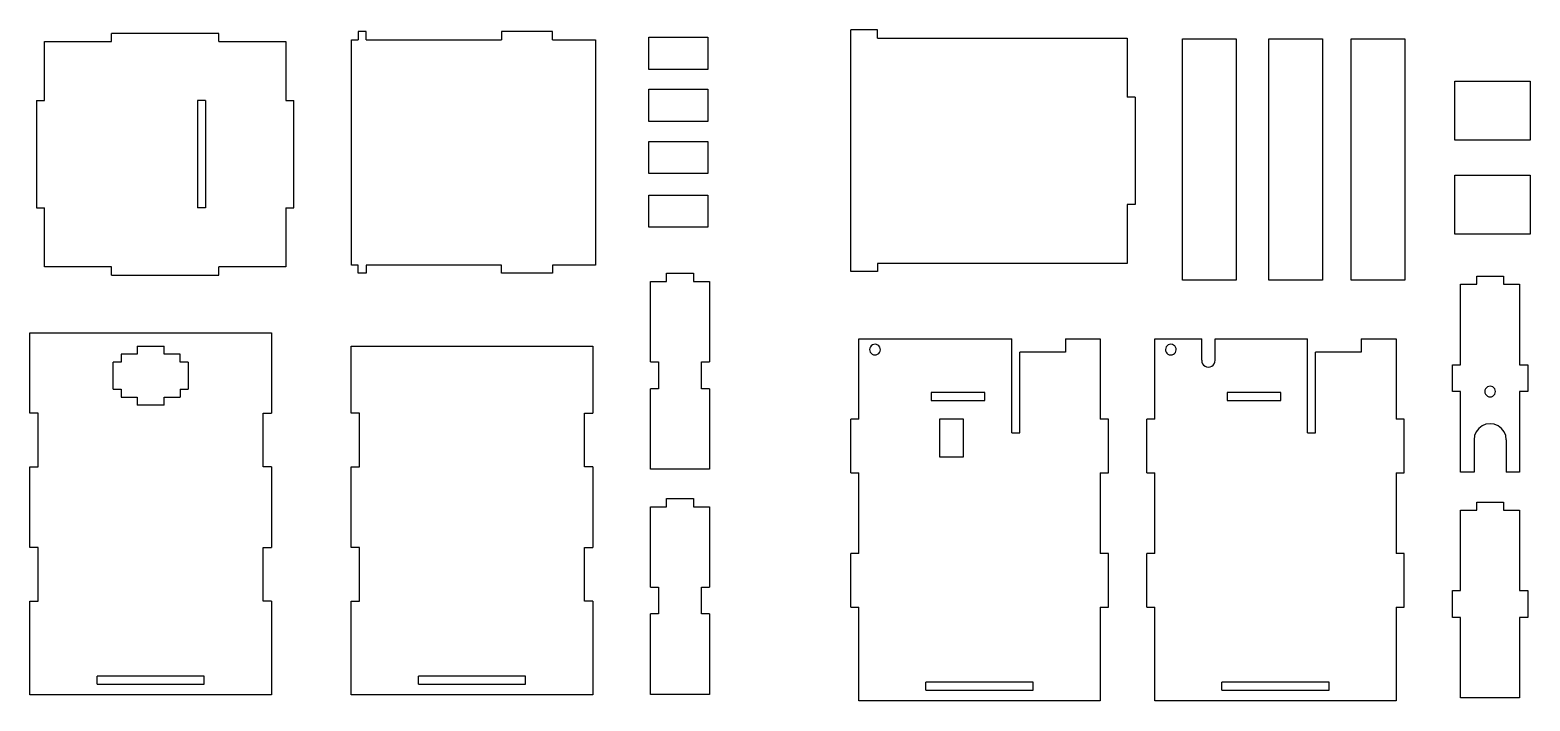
# Model space of a CAD drawing. Extents: x -469 to 90, y -222 to 28.
import ezdxf

# ---------------------------------------------------------------- set-up
doc = ezdxf.new("R2010")
doc.units = 0
doc.layers.get('0').update_dxf_attribs({"linetype": 'CONTINUOUS'})

msp = doc.modelspace()

# ---------------------------------------------------------------- linework, layer by layer
for p, q in [((-162.75, -61.92), (-162.75, 28.08)), ((-152.75, 28.08), (-162.75, 28.08)), ((-152.75, 25.08), (-152.75, 28.08)), ((-463.38, 23.74), (-438.38, 23.74)), ((-463.38, 1.74), (-463.38, 23.74)), ((-398.38, 26.74), (-438.38, 26.74)), ((-438.38, 23.74), (-438.38, 26.74)), ((-398.38, 23.74), (-398.38, 26.74)), ((-398.38, 23.74), (-373.38, 23.74)), ((-373.38, 23.74), (-373.38, 1.74)), ((-348.93, -59.54), (-348.93, 24.46)), ((-348.93, 24.46), (-346.43, 24.46)), ((-346.43, 27.46), (-346.43, 24.46)), ((-343.43, 27.46), (-346.43, 27.46)), ((-343.43, 24.46), (-343.43, 27.46)), ((-343.43, 24.46), (-292.93, 24.46)), ((-292.93, 27.46), (-292.93, 24.46)), ((-273.93, 27.46), (-292.93, 27.46)), ((-273.93, 24.46), (-273.93, 27.46)), ((-273.93, 24.46), (-257.93, 24.46)), ((-257.93, 24.46), (-257.93, -59.54)), ((-238.05, 25.38), (-216.05, 25.38)), ((-238.05, 13.38), (-238.05, 25.38)), ((-216.05, 25.38), (-216.05, 13.38)), ((-152.75, 25.08), (-59.76, 25.08)), ((-59.76, 25.08), (-59.76, 3.08)), ((-39.11, 24.82), (-19.11, 24.82)), ((-39.11, -65.18), (-39.11, 24.82)), ((-19.11, 24.82), (-19.11, -65.18)), ((-6.91, 24.82), (13.09, 24.82)), ((-6.91, -65.18), (-6.91, 24.82)), ((13.09, 24.82), (13.09, -65.18)), ((23.79, -65.18), (23.79, 24.82)), ((23.79, 24.82), (43.79, 24.82)), ((43.79, 24.82), (43.79, -65.18)), ((-216.05, 13.38), (-238.05, 13.38)), ((-238.05, -6.03), (-238.05, 5.97)), ((-238.05, 5.97), (-216.05, 5.97)), ((-216.05, 5.97), (-216.05, -6.03)), ((62.5, -13.03), (62.5, 8.97)), ((62.5, 8.97), (90.5, 8.97)), ((90.5, 8.97), (90.5, -13.03)), ((-466.38, 1.74), (-466.38, -38.26)), ((-466.38, 1.74), (-463.38, 1.74)), ((-406.38, 1.74), (-406.38, -38.26)), ((-403.38, 1.74), (-406.38, 1.74)), ((-403.38, 1.74), (-403.38, -38.26)), ((-373.38, 1.74), (-370.38, 1.74)), ((-370.38, -38.26), (-370.38, 1.74)), ((-56.76, 3.08), (-59.76, 3.08)), ((-56.76, 3.08), (-56.76, -36.92)), ((-216.05, -6.03), (-238.05, -6.03)), ((-238.05, -25.44), (-238.05, -13.44)), ((-238.05, -13.44), (-216.05, -13.44)), ((-216.05, -13.44), (-216.05, -25.44)), ((90.5, -13.03), (62.5, -13.03)), ((-216.05, -25.44), (-238.05, -25.44)), ((62.5, -26.04), (90.5, -26.04)), ((62.5, -48.04), (62.5, -26.04)), ((90.5, -26.04), (90.5, -48.04)), ((-238.05, -33.48), (-216.05, -33.48)), ((-238.05, -45.48), (-238.05, -33.48)), ((-216.05, -33.48), (-216.05, -45.48)), ((-466.38, -38.26), (-463.38, -38.26)), ((-463.38, -60.26), (-463.38, -38.26)), ((-403.38, -38.26), (-406.38, -38.26)), ((-373.38, -38.26), (-370.38, -38.26)), ((-373.38, -38.26), (-373.38, -60.26)), ((-56.76, -36.92), (-59.76, -36.92)), ((-59.76, -36.92), (-59.76, -58.92)), ((-216.05, -45.48), (-238.05, -45.48)), ((90.5, -48.04), (62.5, -48.04)), ((-438.38, -60.26), (-463.38, -60.26)), ((-438.38, -63.26), (-438.38, -60.26)), ((-373.38, -60.26), (-398.38, -60.26)), ((-398.38, -63.26), (-398.38, -60.26)), ((-346.43, -59.54), (-348.93, -59.54)), ((-346.43, -62.54), (-346.43, -59.54)), ((-292.93, -59.54), (-343.43, -59.54)), ((-343.43, -59.54), (-343.43, -62.54)), ((-292.93, -62.54), (-292.93, -59.54)), ((-257.93, -59.54), (-273.93, -59.54)), ((-273.93, -59.54), (-273.93, -62.54)), ((-59.76, -58.92), (-152.75, -58.92)), ((-152.75, -58.92), (-152.75, -61.92)), ((-438.38, -63.26), (-398.38, -63.26)), ((-343.43, -62.54), (-346.43, -62.54)), ((-273.93, -62.54), (-292.93, -62.54)), ((-237.41, -95.63), (-237.41, -65.63)), ((-237.41, -65.63), (-231.41, -65.63)), ((-231.41, -62.63), (-221.41, -62.63)), ((-231.41, -65.63), (-231.41, -62.63)), ((-221.41, -62.63), (-221.41, -65.63)), ((-221.41, -65.63), (-215.41, -65.63)), ((-215.41, -65.63), (-215.41, -95.63)), ((-152.75, -61.92), (-162.75, -61.92)), ((-19.11, -65.18), (-39.11, -65.18)), ((13.09, -65.18), (-6.91, -65.18)), ((43.79, -65.18), (23.79, -65.18)), ((64.64, -96.7), (64.64, -66.7)), ((64.64, -66.7), (70.64, -66.7)), ((70.64, -66.7), (70.64, -63.7)), ((70.64, -63.7), (80.64, -63.7)), ((80.64, -63.7), (80.64, -66.7)), ((80.64, -66.7), (86.64, -66.7)), ((86.64, -66.7), (86.64, -96.7)), ((-468.79, -84.81), (-378.79, -84.81)), ((-468.79, -114.81), (-468.79, -84.81)), ((-378.79, -84.81), (-378.79, -114.81)), ((-159.72, -117.06), (-159.72, -87.06)), ((-159.72, -87.06), (-102.72, -87.06)), ((-154.67, -89.3), (-155.09, -89.6)), ((-154.18, -89.12), (-154.67, -89.3)), ((-153.66, -89.06), (-154.18, -89.12)), ((-153.14, -89.15), (-153.66, -89.06)), ((-152.67, -89.36), (-153.14, -89.15)), ((-152.26, -89.69), (-152.67, -89.36)), ((-102.72, -122.06), (-102.72, -87.06)), ((-82.72, -87.06), (-82.72, -92.06)), ((-82.72, -87.06), (-69.72, -87.06)), ((-69.72, -87.06), (-69.72, -117.06)), ((-49.42, -87.06), (-31.92, -87.06)), ((-49.42, -117.06), (-49.42, -87.06)), ((-44.37, -89.3), (-44.79, -89.6)), ((-43.88, -89.12), (-44.37, -89.3)), ((-43.36, -89.06), (-43.88, -89.12)), ((-42.84, -89.15), (-43.36, -89.06)), ((-42.37, -89.36), (-42.84, -89.15)), ((-41.96, -89.69), (-42.37, -89.36)), ((-31.92, -95.06), (-31.92, -87.06)), ((-26.92, -95.06), (-26.92, -87.06)), ((-26.92, -87.06), (7.58, -87.06)), ((7.58, -122.06), (7.58, -87.06)), ((27.58, -87.06), (27.58, -92.06)), ((27.58, -87.06), (40.58, -87.06)), ((40.58, -87.06), (40.58, -117.06)), ((-428.79, -92.81), (-434.79, -92.81)), ((-434.79, -92.81), (-434.79, -95.81)), ((-428.79, -89.81), (-428.79, -92.81)), ((-428.79, -89.81), (-418.79, -89.81)), ((-418.79, -92.81), (-418.79, -89.81)), ((-412.79, -92.81), (-418.79, -92.81)), ((-412.79, -95.81), (-412.79, -92.81)), ((-348.99, -114.81), (-348.99, -89.81)), ((-348.99, -89.81), (-258.99, -89.81)), ((-258.99, -89.81), (-258.99, -114.81)), ((-155.64, -90.48), (-155.72, -91)), ((-155.72, -91), (-155.67, -91.52)), ((-155.67, -91.52), (-155.48, -92.01)), ((-155.42, -90.01), (-155.64, -90.48)), ((-155.48, -92.01), (-155.18, -92.43)), ((-155.09, -89.6), (-155.42, -90.01)), ((-155.18, -92.43), (-154.78, -92.76)), ((-154.78, -92.76), (-154.3, -92.98)), ((-154.3, -92.98), (-153.78, -93.06)), ((-153.78, -93.06), (-153.26, -93.01)), ((-153.26, -93.01), (-152.78, -92.82)), ((-152.78, -92.82), (-152.35, -92.52)), ((-152.35, -92.52), (-152.02, -92.12)), ((-151.96, -90.12), (-152.26, -89.69)), ((-152.02, -92.12), (-151.81, -91.64)), ((-151.77, -90.6), (-151.96, -90.12)), ((-151.81, -91.64), (-151.72, -91.12)), ((-151.72, -91.12), (-151.77, -90.6)), ((-82.72, -92.06), (-99.72, -92.06)), ((-99.72, -122.06), (-99.72, -92.06)), ((-45.34, -90.48), (-45.42, -91)), ((-45.42, -91), (-45.37, -91.52)), ((-45.37, -91.52), (-45.18, -92.01)), ((-45.12, -90.01), (-45.34, -90.48)), ((-45.18, -92.01), (-44.88, -92.43)), ((-44.79, -89.6), (-45.12, -90.01)), ((-44.88, -92.43), (-44.48, -92.76)), ((-44.48, -92.76), (-44, -92.98)), ((-44, -92.98), (-43.48, -93.06)), ((-43.48, -93.06), (-42.96, -93.01)), ((-42.96, -93.01), (-42.48, -92.82)), ((-42.48, -92.82), (-42.05, -92.52)), ((-42.05, -92.52), (-41.72, -92.12)), ((-41.66, -90.12), (-41.96, -89.69)), ((-41.72, -92.12), (-41.51, -91.64)), ((-41.47, -90.6), (-41.66, -90.12)), ((-41.51, -91.64), (-41.42, -91.12)), ((-41.42, -91.12), (-41.47, -90.6)), ((-31.92, -95.06), (-31.84, -95.71)), ((-27.01, -95.71), (-26.92, -95.06)), ((27.58, -92.06), (10.58, -92.06)), ((10.58, -122.06), (10.58, -92.06)), ((-437.79, -105.81), (-437.79, -95.81)), ((-434.79, -95.81), (-437.79, -95.81)), ((-409.79, -95.81), (-412.79, -95.81)), ((-409.79, -95.81), (-409.79, -105.81)), ((-237.41, -95.63), (-234.41, -95.63)), ((-234.41, -95.63), (-234.41, -105.63)), ((-218.41, -95.63), (-215.41, -95.63)), ((-218.41, -105.63), (-218.41, -95.63)), ((-31.84, -95.71), (-31.59, -96.31)), ((-31.59, -96.31), (-31.19, -96.83)), ((-31.19, -96.83), (-30.67, -97.23)), ((-30.67, -97.23), (-30.07, -97.48)), ((-30.07, -97.48), (-29.42, -97.56)), ((-29.42, -97.56), (-28.77, -97.48)), ((-28.77, -97.48), (-28.17, -97.23)), ((-28.17, -97.23), (-27.65, -96.83)), ((-27.65, -96.83), (-27.26, -96.31)), ((-27.26, -96.31), (-27.01, -95.71)), ((61.64, -96.7), (64.64, -96.7)), ((61.64, -106.7), (61.64, -96.7)), ((86.64, -96.7), (89.64, -96.7)), ((89.64, -96.7), (89.64, -106.7)), ((-437.79, -105.81), (-434.79, -105.81)), ((-434.79, -105.81), (-434.79, -108.81)), ((-412.79, -105.81), (-412.79, -108.81)), ((-412.79, -105.81), (-409.79, -105.81)), ((-237.41, -135.63), (-237.41, -105.63)), ((-234.41, -105.63), (-237.41, -105.63)), ((-215.41, -105.63), (-218.41, -105.63)), ((-215.41, -105.63), (-215.41, -135.63)), ((73.71, -106.18), (73.64, -106.7)), ((73.91, -105.7), (73.71, -106.18)), ((74.22, -105.28), (73.91, -105.7)), ((74.64, -104.96), (74.22, -105.28)), ((75.12, -104.77), (74.64, -104.96)), ((75.64, -104.7), (75.12, -104.77)), ((76.16, -104.77), (75.64, -104.7)), ((76.64, -104.96), (76.16, -104.77)), ((77.05, -105.28), (76.64, -104.96)), ((77.37, -105.7), (77.05, -105.28)), ((77.57, -106.18), (77.37, -105.7)), ((77.64, -106.7), (77.57, -106.18)), ((-434.79, -108.81), (-428.79, -108.81)), ((-428.79, -108.81), (-428.79, -111.81)), ((-418.79, -111.81), (-428.79, -111.81)), ((-418.79, -108.81), (-412.79, -108.81)), ((-418.79, -111.81), (-418.79, -108.81)), ((-132.72, -107.06), (-132.72, -110.06)), ((-112.72, -107.06), (-132.72, -107.06)), ((-132.72, -110.06), (-112.72, -110.06)), ((-112.72, -110.06), (-112.72, -107.06)), ((-22.42, -107.06), (-22.42, -110.06)), ((-2.42, -107.06), (-22.42, -107.06)), ((-22.42, -110.06), (-2.42, -110.06)), ((-2.42, -110.06), (-2.42, -107.06)), ((64.64, -106.7), (61.64, -106.7)), ((64.64, -136.7), (64.64, -106.7)), ((73.64, -106.7), (73.71, -107.21)), ((73.71, -107.21), (73.91, -107.7)), ((73.91, -107.7), (74.22, -108.11)), ((74.22, -108.11), (74.64, -108.43)), ((74.64, -108.43), (75.12, -108.63)), ((75.12, -108.63), (75.64, -108.7)), ((75.64, -108.7), (76.16, -108.63)), ((76.16, -108.63), (76.64, -108.43)), ((76.64, -108.43), (77.05, -108.11)), ((77.05, -108.11), (77.37, -107.7)), ((77.37, -107.7), (77.57, -107.21)), ((77.57, -107.21), (77.64, -106.7)), ((86.64, -106.7), (86.64, -136.7)), ((89.64, -106.7), (86.64, -106.7)), ((-465.79, -114.81), (-468.79, -114.81)), ((-465.79, -134.81), (-465.79, -114.81)), ((-381.79, -114.81), (-378.79, -114.81)), ((-381.79, -134.81), (-381.79, -114.81)), ((-345.99, -114.81), (-348.99, -114.81)), ((-345.99, -134.81), (-345.99, -114.81)), ((-261.99, -134.81), (-261.99, -114.81)), ((-261.99, -114.81), (-258.99, -114.81)), ((-159.72, -117.06), (-162.72, -117.06)), ((-162.72, -137.06), (-162.72, -117.06)), ((-129.72, -117.06), (-129.72, -131.06)), ((-120.72, -117.06), (-129.72, -117.06)), ((-120.72, -131.06), (-120.72, -117.06)), ((-66.72, -117.06), (-69.72, -117.06)), ((-66.72, -137.06), (-66.72, -117.06)), ((-49.42, -117.06), (-52.42, -117.06)), ((-52.42, -137.06), (-52.42, -117.06)), ((43.58, -117.06), (40.58, -117.06)), ((43.58, -137.06), (43.58, -117.06)), ((-102.72, -122.06), (-99.72, -122.06)), ((7.58, -122.06), (10.58, -122.06)), ((70.44, -121.7), (69.84, -123.14)), ((71.39, -120.45), (70.44, -121.7)), ((72.64, -119.5), (71.39, -120.45)), ((74.08, -118.9), (72.64, -119.5)), ((75.64, -118.7), (74.08, -118.9)), ((77.19, -118.9), (75.64, -118.7)), ((78.64, -119.5), (77.19, -118.9)), ((79.88, -120.45), (78.64, -119.5)), ((80.83, -121.7), (79.88, -120.45)), ((81.43, -123.14), (80.83, -121.7)), ((69.84, -123.14), (69.64, -124.7)), ((69.64, -124.7), (69.64, -136.7)), ((81.64, -124.7), (81.43, -123.14)), ((81.64, -124.7), (81.64, -136.7)), ((-129.72, -131.06), (-120.72, -131.06)), ((-468.79, -134.81), (-465.79, -134.81)), ((-468.79, -164.81), (-468.79, -134.81)), ((-378.79, -134.81), (-381.79, -134.81)), ((-378.79, -134.81), (-378.79, -164.81)), ((-348.99, -134.81), (-345.99, -134.81)), ((-348.99, -164.81), (-348.99, -134.81)), ((-258.99, -134.81), (-261.99, -134.81)), ((-258.99, -134.81), (-258.99, -164.81)), ((-215.41, -135.63), (-237.41, -135.63)), ((-162.72, -137.06), (-159.72, -137.06)), ((-159.72, -167.06), (-159.72, -137.06)), ((-69.72, -137.06), (-69.72, -167.06)), ((-69.72, -137.06), (-66.72, -137.06)), ((-52.42, -137.06), (-49.42, -137.06)), ((-49.42, -167.06), (-49.42, -137.06)), ((40.58, -137.06), (40.58, -167.06)), ((40.58, -137.06), (43.58, -137.06)), ((69.64, -136.7), (64.64, -136.7)), ((86.64, -136.7), (81.64, -136.7)), ((-237.41, -179.63), (-237.41, -149.63)), ((-237.41, -149.63), (-231.41, -149.63)), ((-231.41, -149.63), (-231.41, -146.63)), ((-231.41, -146.63), (-221.41, -146.63)), ((-221.41, -146.63), (-221.41, -149.63)), ((-221.41, -149.63), (-215.41, -149.63)), ((-215.41, -149.63), (-215.41, -179.63)), ((64.64, -180.9), (64.64, -150.9)), ((64.64, -150.9), (70.64, -150.9)), ((70.64, -147.9), (80.64, -147.9)), ((70.64, -150.9), (70.64, -147.9)), ((80.64, -147.9), (80.64, -150.9)), ((80.64, -150.9), (86.64, -150.9)), ((86.64, -150.9), (86.64, -180.9)), ((-465.79, -164.81), (-468.79, -164.81)), ((-465.79, -184.81), (-465.79, -164.81)), ((-381.79, -164.81), (-378.79, -164.81)), ((-381.79, -184.81), (-381.79, -164.81)), ((-345.99, -164.81), (-348.99, -164.81)), ((-345.99, -184.81), (-345.99, -164.81)), ((-261.99, -164.81), (-258.99, -164.81)), ((-261.99, -184.81), (-261.99, -164.81)), ((-159.72, -167.06), (-162.72, -167.06)), ((-162.72, -187.06), (-162.72, -167.06)), ((-66.72, -167.06), (-69.72, -167.06)), ((-66.72, -187.06), (-66.72, -167.06)), ((-49.42, -167.06), (-52.42, -167.06)), ((-52.42, -187.06), (-52.42, -167.06)), ((43.58, -167.06), (40.58, -167.06)), ((43.58, -187.06), (43.58, -167.06)), ((-237.41, -179.63), (-234.41, -179.63)), ((-234.41, -179.63), (-234.41, -189.63)), ((-218.41, -179.63), (-215.41, -179.63)), ((-218.41, -189.63), (-218.41, -179.63)), ((61.64, -190.9), (61.64, -180.9)), ((61.64, -180.9), (64.64, -180.9)), ((86.64, -180.9), (89.64, -180.9)), ((89.64, -180.9), (89.64, -190.9)), ((-468.79, -219.81), (-468.79, -184.81)), ((-468.79, -184.81), (-465.79, -184.81)), ((-378.79, -184.81), (-381.79, -184.81)), ((-378.79, -184.81), (-378.79, -219.81)), ((-348.99, -219.81), (-348.99, -184.81)), ((-348.99, -184.81), (-345.99, -184.81)), ((-258.99, -184.81), (-261.99, -184.81)), ((-258.99, -184.81), (-258.99, -219.81)), ((-237.41, -219.63), (-237.41, -189.63)), ((-234.41, -189.63), (-237.41, -189.63)), ((-215.41, -189.63), (-218.41, -189.63)), ((-215.41, -189.63), (-215.41, -219.63)), ((-162.72, -187.06), (-159.72, -187.06)), ((-159.72, -222.06), (-159.72, -187.06)), ((-69.72, -187.06), (-69.72, -222.06)), ((-69.72, -187.06), (-66.72, -187.06)), ((-52.42, -187.06), (-49.42, -187.06)), ((-49.42, -222.06), (-49.42, -187.06)), ((40.58, -187.06), (40.58, -222.06)), ((40.58, -187.06), (43.58, -187.06)), ((64.64, -190.9), (61.64, -190.9)), ((64.64, -220.9), (64.64, -190.9)), ((89.64, -190.9), (86.64, -190.9)), ((86.64, -190.9), (86.64, -220.9)), ((-403.79, -212.81), (-443.79, -212.81)), ((-443.79, -215.81), (-443.79, -212.81)), ((-443.79, -215.81), (-403.79, -215.81)), ((-403.79, -215.81), (-403.79, -212.81)), ((-323.99, -215.81), (-323.99, -212.81)), ((-283.99, -212.81), (-323.99, -212.81)), ((-323.99, -215.81), (-283.99, -215.81)), ((-283.99, -215.81), (-283.99, -212.81)), ((-134.72, -218.06), (-134.72, -215.06)), ((-94.72, -215.06), (-134.72, -215.06)), ((-134.72, -218.06), (-94.72, -218.06)), ((-94.72, -218.06), (-94.72, -215.06)), ((15.58, -215.06), (-24.42, -215.06)), ((-24.42, -218.06), (-24.42, -215.06)), ((-24.42, -218.06), (15.58, -218.06)), ((15.58, -218.06), (15.58, -215.06)), ((-378.79, -219.81), (-468.79, -219.81)), ((-258.99, -219.81), (-348.99, -219.81)), ((-215.41, -219.63), (-237.41, -219.63)), ((-69.72, -222.06), (-159.72, -222.06)), ((40.58, -222.06), (-49.42, -222.06)), ((86.64, -220.9), (64.64, -220.9))]:
    msp.add_line(p, q)

doc.saveas('drawing.dxf')
